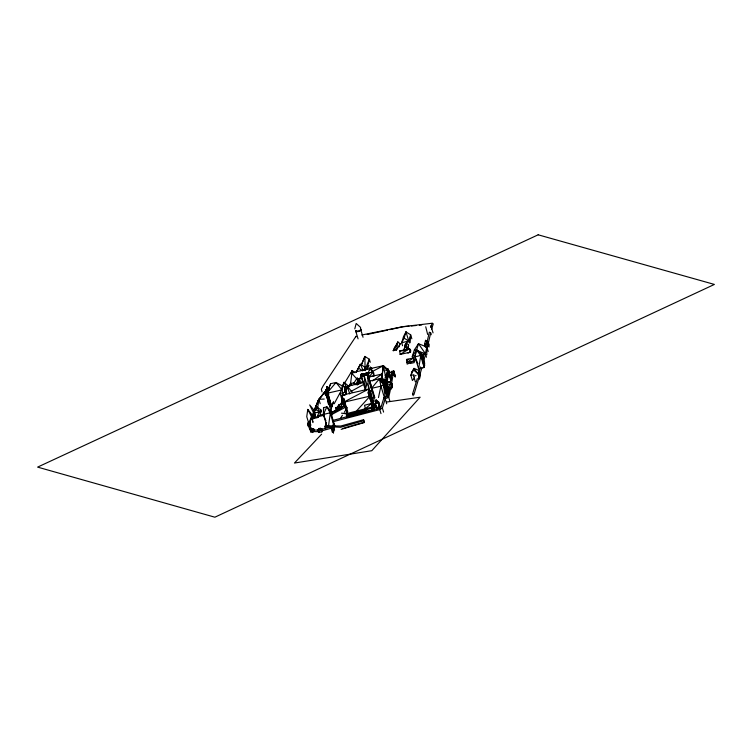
<?xml version="1.0" encoding="UTF-8"?>
<svg xmlns="http://www.w3.org/2000/svg" width="752" height="752" viewBox="0 0 752 752"><rect width="100%" height="100%" fill="white"/><g stroke="black" fill="none" stroke-linecap="round" stroke-linejoin="round"><path stroke-width="1.13" d="M393.578 375.201L393.757 370.933L391.472 371.488L392.271 375.53M426.788 354.803L426.873 347.029L418.488 343.711L414.39 349.896L412.275 356.42L412.82 358.225M325.701 393.211L325.738 390.006L328.53 392.995L326.5 394.048L324.986 393.794L325.738 390.006L327.59 391.989M383.896 386.124L383.849 380.484L382.834 380.738L382.965 381.79L382.759 381.095L384.046 379.6L383.031 379.845L384.253 380.296L382.853 380.644L383.877 380.39L384.065 381.189M331.679 413.732L330.683 410.442L326.885 406.832L323.529 407.659L323.379 414.474L327.026 426.544M309.11 424.607L309.034 427.7L310.614 430.285M326.913 388.756L326.96 386.603L329.066 388.831M366.215 410.056L346.559 415.236L346.616 417.257L374.045 410.131L373.763 407.734L346.465 414.916L346.522 416.937L374.045 410.131L373.763 407.734M333.568 432.071L333.766 427.54L332.675 426.854L331.801 428.264M354.784 328.878L356.185 323.473L360.528 327.355L360.838 330.41A3.074 0.931 -16.8 0 1 358.272 331.566L355.781 331.745L355.846 330.777M365.218 370.642L365.416 367.531L360.349 364.222L356.363 372.024L360.349 364.222L363.103 370.388M414.249 361.552L414.39 359.39L413.497 357.971L406.494 359.475L407.18 364.137L413.703 361.035L414.39 359.39L414.869 360.988M410.122 342.743L410.639 334.781L405.977 331.923L403.551 336.501L401.69 342.743L402.593 345.751M328.323 393.033L328.163 395.082L326.988 395.496L325.945 395.58L325.193 393.738L325.945 395.58L326.528 393.954L328.323 393.033L328.793 394.574L328.163 395.082L327.703 393.54L326.988 395.496L326.528 393.954L325.484 394.039L325.654 395.279L326.274 394.762M345.704 394.161L344.905 389.301L345.798 390.222L346.23 392.845M368.818 390.993L368.912 389.827L369.805 390.749L374.129 405.065M332.525 428.725L332.675 426.854M372.268 406.23L368.273 393.023L368.48 391.463L369.373 392.394L373.359 405.601M358.074 338.861L355.781 331.265L356.119 330.617M360.725 329.959L360.471 329.47M326.584 390.73L326.96 386.603L327.769 390.626L326.584 390.73L326.96 386.603L328.784 388.587M381.349 379.939L383.417 365.679L351.372 372.842L353.675 372.757M325.325 394.133L325.738 390.006L327.825 393.578M308.602 425.359L307.935 423.15L310.012 422.605L308.47 426.544L307.803 424.335L308.658 422.154L310.012 422.605L310.679 424.824L310.557 426.008L308.658 422.154L307.803 424.335L308.47 426.544M333.145 426.168L334.01 423.094L334.104 426.29M328.445 426.431L330.683 410.442L328.643 409.643M345.723 394.086L344.905 389.301L346.352 392.817M350.376 385.024L352.218 370.529L354.944 372.757M370.313 399.481L368.273 393.023L368.48 391.463L373.255 405.995M317.664 408.28L318.867 399.284L325.193 391.538L327.064 390.288M313.18 418.883L311.836 414.446L307.775 409.417L306.75 416.655L308.423 422.201M427.653 334.452L425.735 326.782M388.004 392.751L387.036 389.545L387.816 386.312L389.075 390.73M408.101 348.364L408.599 344.895L406.24 343.138L403.73 350.62M418.62 368.828L421.148 353.308L416.392 349.624L415.001 356.852L418.62 368.828L424.194 367.484L421.148 353.308L424.767 365.293M381.64 380.559L383.417 365.679L372.353 371.516M383.088 367.672L383.417 365.679L388.746 370.332L391.538 379.591M391.059 386.556L388.728 397.329L389.94 401.361M391.425 384.385L393.428 372.447M390.194 383.417L392.206 371.883M376.968 409.135L375.333 403.739L376.066 399.885L378.585 401.935L380.54 408.411M355.95 336.934L356.091 336.153L323.172 385.842L321.377 389.226L322.006 391.858M346.381 390.655L347.208 386.171L352.472 392.488M377.241 409.144L375.333 403.739L376.066 399.885L378.35 402.997L379.986 408.392M383.031 379.845L383.971 379.948L383.163 380.907L383.135 379.384L384.14 379.13L388.53 396.342M424.852 343.373L425.256 346.822M427.437 345.892L428.292 342.527L425.51 340.318L424.598 344.623L428.029 343.777L429.025 347.067M366.544 374.045L367.145 373.904L366.591 373.829C368.828 374.214 365.359 374.599 367.202 373.688L366.722 374.618L366.337 373.18L365.735 373.321L365.839 374.129L366.515 373.763L365.735 373.321C365.594 375.22 367.032 372.296 365.66 373.547L366.515 373.763M374.891 397.864L367.239 372.56L366.572 372.917L366.638 374.994C367.502 372.926 366.045 376.15 366.271 373.406L365.66 373.547M367.173 372.776L366.572 372.917C367.211 375.746 366.976 371.817 366.797 374.233C368.311 374.374 366.525 371.046 367.465 373.735L366.863 373.885L367.173 372.776L366.628 372.701L367.249 374.844L367.004 373.669L367.531 373.518L371.751 389.762L372.033 388.436L370.952 386.396M368.339 387.139L367.512 373.481L366.628 372.701M313.481 418.027L314.129 415.499L314.656 417.567M356.88 383.717L357.614 380.296M381.809 382.072L383.962 381.537L384.328 379.845M383.99 381.537L383.971 379.948L382.965 381.79M378.463 397.573L380.944 386.18L379.403 378.801L369.956 381.01L371.526 388.342L380.944 386.18L383.464 384.949L383.877 383.68L379.403 378.801L371.526 388.342M387.816 389.696L392.3 386.81L391.651 383.238L392.478 385.992L391.219 388.869L392.3 386.81L391.651 383.238L388.916 381.79L385.851 382.533M332.854 426.243L333.521 423.216M333.343 426.121L334.01 423.094M371.488 409.05L372.672 405.112L371.657 403.401L364.579 405.234L365.801 410.93M378.613 408.731L378.585 401.935L375.568 402.677M323.736 412.895L323.379 414.474L325.964 420.979M345.384 394.358L347.208 386.171L349.736 393.982M381.255 381.48L382.354 380.869L381.339 381.123L382.354 380.869L382.571 381.574L381.339 381.123L381.555 381.828M425.82 347.405L429.354 332.158L430.699 332.929L431.234 334.706M426.901 349.295L430.699 332.929M356.984 384.61L357.426 382.683L358.892 383.67M332.403 420.518L378.51 408.505L381.095 407.058L383.905 397.752L387.44 396.313L389.395 388.032M357.839 384.056L359.268 379.986L361.27 381.894L360.33 383.605M342.273 387.28L344.002 382.279L348.317 385.917M386.18 387.853L386.678 385.795L387.036 389.545M380.192 380.108L382.665 379.506L381.555 380.108L382.665 379.506L383.144 380.991M366.835 369.26L369.354 359.259L364.899 356.429L361.496 364.626M366.92 383.586L365.34 389.856L366.036 389.489M357.012 410.432L370.163 396.078L371.939 388.107L374.195 401.427M362.191 374.975L361.956 373.791L362.191 374.975L361.58 375.116C362.596 372.569 360.264 374.571 361.787 376.113L361.186 376.244L364.241 384.573M383.708 386.547L385.955 388.135L385.456 390.062L387.327 396.229M417.924 363.705L415.001 356.852L416.392 349.624L420.575 355.499L424.194 367.484M310.764 431.921L312.296 428.621L311.112 428.264L309.984 429.336L310.764 431.921L312.729 432.503L313.753 429.091L312.296 428.621L309.984 429.336L311.948 429.928L313.753 429.091L314.27 430.811M372.513 406.174L369.373 392.394L368.377 392.629M372.954 404.529L369.805 390.749L374.045 405.375M386.18 387.393L388.746 370.332L390.984 380.54M405.272 345.732L403.749 350.733M341.164 429.354L364.269 422.549L363.573 419.691L340.778 426.027L325.456 425.754L324.958 426.882L325.541 428.837M365.265 373.631L364.729 373.556L364.842 374.355L365.51 374.007L364.729 373.556L364.842 374.355L365.265 373.631L364.664 373.772L365.51 374.007M413.92 374.731L410.893 375.436L414.004 368.377L417.952 373.8L419.484 378.895L420.434 375.53L418.902 370.435L414.004 368.377L411.842 372.071L410.893 375.436L412.434 380.531L414.502 378.002M422.934 358.196L423.846 354.972M417.313 378.557L412.604 393.832L413.177 395.74M361.58 375.116L361.289 374.158L361.9 374.007L362.276 376.009L362.878 375.878L362.802 375.069L362.107 375.427L362.981 375.652L362.201 375.201M423.62 361.223L425.162 355.809M358.544 382.495L359.268 379.986L359.71 383.341M400.139 354.436L409.558 348.712L410.028 352.209L400.139 354.436L399.669 350.949L409.558 348.712L410.601 350.216L410.028 352.209L407.96 353.149M309.448 422.492L310.736 418.15M349.661 386.321L350.498 383.529L353.496 382.975L355.611 384.723M419.014 372.249L420.584 366.976M421.9 367.822L413.929 394.64L412.604 393.832M383.595 412.096L382.373 408.063L385.184 398.757L388.728 397.329L387.44 396.313M361.891 374.759L361.28 374.9C362.567 376.545 361.242 373.547 361.458 375.474L361.956 374.534L361.345 374.684L362.276 376.009L362.802 375.069L362.107 375.427L362.878 375.878L362.802 375.069M363.498 374.045L364.109 373.904C363.893 375.511 362.962 373.49 364.175 373.688L364.288 374.487L363.677 374.628L364.175 373.688L364.288 374.487L364.175 373.688M365.876 374.552C364.184 374.308 367.145 376.056 365.331 374.477L365.434 375.286L365.942 374.336L366.045 375.135L365.942 374.336M367.465 373.735L361.646 374.9M431.61 329.235L433.255 323.868L432.156 323.257L402.743 326.688L361.778 335.007M340.816 407.65L342.762 401.38M340.6 408.392L343.006 400.666M407.067 349.774L408.599 344.895M342.752 386.237L344.002 382.279L346.409 387.393M341.427 389.414L342.733 385.362L344.83 387.656M340.788 404.595L342.545 399.293M342.592 400.496L341.54 403.674L338.409 405.253L336.238 410.526M361.223 375.069L362.003 375.511L361.223 375.069L362.003 375.511L361.327 375.868L361.834 374.938L361.928 375.727M364.25 374.938L364.861 374.797C364.645 376.404 363.714 374.383 364.936 374.581L365.04 375.38L364.429 375.53L364.936 374.581L365.04 375.38L364.936 374.581M326.424 422.492L324.958 426.882L331.341 426.826M330.1 411.513L333.042 402.734M325.456 425.754L326.565 422.464M330.231 411.485L333.54 401.596M430.736 327.43L432.156 323.257M327.092 392.488L327.994 389.931M318.575 429.223L321.677 428.631L321.104 429.448L318.011 430.041L318.839 428.48L321.677 428.631L321.837 431.874L318.735 432.466L318.011 430.041L318.839 428.48L321.677 428.631L322.166 430.247M363.141 373.923L362.633 374.863L362.455 374.28L363.141 373.923L363.244 374.731L362.455 374.28L363.141 373.923L363.244 374.731L362.455 374.28M399.03 346.926L400.167 343.739L397.836 341.925L393.183 350.705L396.473 350L400.167 343.739M334.198 403.768L342.574 388.173M363.752 374.853L363.235 375.793L363.056 375.21L363.752 374.853L363.846 375.662L363.056 375.21L363.752 374.853L363.846 375.662L363.056 375.21M313.358 413.92L312.146 417.116L312.512 414.108L311.704 416.241M396.877 344.444L397.836 341.925L396.473 350L394.142 348.185L396.877 344.444L393.183 350.705M351.071 373.537L352.218 370.529L344.425 383.351M373.772 372.879L373.96 375.897L369.326 376.893L368.16 373.02L370.416 367.267L372.005 368.565M315.163 416.213L313.828 411.795L318.19 400.515L318.867 399.284L324.215 399.058M313.979 410.968L318.19 400.515L325.193 391.538L318.19 400.515M313.828 411.795L318.867 399.284L320.202 403.702M330.147 407.161L328.088 394.236M369.335 369.965L370.416 367.267L371.714 368.969M342.188 385.889L336.041 382.477L330.683 383.708L327.223 392.271L326.406 390.335L326.998 389.827M361.43 364.767L364.899 356.429L365.049 367.38M365.077 369.57L369.354 359.259L370.266 362.285M367.7 368.471L368.988 365.378M337.798 407.622L339.143 404.397L340.064 407.434M361.9 374.007L361.355 373.932L361.787 376.113L361.599 374.928L360.894 375.286L365.378 390.091M328.436 388.897L330.683 383.708M391.219 388.869L392.478 385.992L392.3 386.81L387.308 388.023L391.472 384.056L388.916 381.79L387.092 384.404M328.408 401.089L327.9 402.207L328.511 404.219M361.599 374.928L361.186 376.244L367.23 374.806L371.751 389.762M355.912 384.112L356.316 383.247L357.454 384.601M364.024 370.445L365.416 367.531L366.074 369.73M349.05 386.199L350.498 383.529L351.87 385.127M361.327 375.868L361.759 375.154L361.157 375.295M385.626 380.221L386.725 378.416L387.43 381.245L386.725 378.416M332.882 428.95L333.766 427.54L334.565 430.2M386.763 370.529L387.891 368.743L388.54 371.591L387.891 368.743M386.378 373.349L387.506 371.563L388.145 374.411L387.506 371.563M386.227 375.032L387.355 373.246L387.994 376.094L387.355 373.246M386.002 376.808L387.13 375.022L387.778 377.861L387.13 375.022L385.193 375.502M385.381 381.96L386.509 380.174L387.289 382.298M340.6 418.159L342.433 415.264M344.275 412.369L347.349 407.537M353.572 383.595L357.332 377.701M314.402 412.068L316.996 407.161L320.775 409.746L321.358 411.682M369.326 376.893L372.785 372.033L370.416 367.267M357.755 369.11L358.497 368.104L362.718 370.868M317.936 414.625L320.775 409.746L320.831 412.876M318.735 432.466L321.104 429.448L320.418 428.161L318.011 430.041M327.496 392.506L336.041 382.477L341.925 389.884L343.589 395.383M339.208 408.656L341.248 406.306L335.815 407.593L336.313 410.733M321.63 434.167L294.464 463.035L371.808 450.702L420.124 397.216L386.716 402.029M411.842 372.071L413.75 370.106L417.952 373.8L418.902 370.435L419.484 378.895M404.576 345.112L408.768 341.013L410.639 334.781L411.842 338.785M326.876 391.877L327.468 391.369L326.406 390.335M326.208 390.401L326.885 389.827M326.359 391.256L324.61 392.676L326.434 391.463M372.531 380.916L381.894 374.12L382.514 376.179M344.717 405.817L330.617 415.095L346.578 406.653M422.455 355.452L425.388 353.628L426.873 347.029L428.226 351.541M379.262 380.258L379.788 379.694L379.252 379.666M332.591 421.834L379.779 409.596L382.373 408.063M350.855 391.491L363.921 384.319M364.664 373.772L365.331 373.415L365.444 374.214L365.331 373.415M347.772 411.955L343.786 398.748L342.555 398.607L341.784 399.021L344.068 405.469M343.786 398.748L342.386 397.648L341.784 399.021L343.786 398.748L347.189 412.265M330.589 412.933L344.548 405.544M362.295 376.818L357.266 379.469L352.115 373.669M367.324 374.167L369.335 373.105M344.284 401.841L368.593 389.094L373.932 404.914M309.984 429.336L311.789 428.508L313.753 429.091L311.112 428.264L313.847 430.877M359.841 330.673L355.781 331.265M330.645 412.989L335.9 410.63M333.653 431.723L332.074 426.478L321.884 429.383M332.074 426.478L332.14 427.954L321.649 430.924M342.658 428.574L350.761 426.036M363.573 419.691L363.733 420.772L340.543 427.296L332.403 426.816M351.804 425.745L364.344 422.267M360.33 411.654L364.823 410.46M367.211 409.455L346.465 414.916L373.941 409.821L346.616 417.257L346.559 415.236M384.977 377.25L386.913 376.743L387.6 379.581L386.913 376.743M366.139 408.562L346.117 413.769L341.502 413.168M371.695 407.114L376.15 405.948M372.249 406.992L365.171 408.815L371.657 403.401L372.889 409.097M384.958 384.686L387.036 384.15L383.417 365.679L388.38 372.522L390.861 380.747M307.803 424.335L309.89 423.799L308.602 422.803L307.935 423.15L310.679 424.824M372.409 408.477L377.542 407.152M346.804 415.123L359.202 411.946M385.738 370.586L387.675 370.106L388.323 372.954L387.675 370.106M395.214 377.119L393.587 371.723L391.294 372.287L391.999 374.223M330.156 412.792L323.379 414.474L326.885 406.832L330.156 412.792L333.803 424.871M375.333 403.739L378.35 402.997M367.239 373.5L366.844 374.017L367.455 373.866L366.666 373.443L367.408 374.082L367.277 373.293M367.004 373.669L366.346 374.035L367.296 374.637M382.486 381.931L381.471 382.176L382.279 381.226L382.486 381.931L382.354 380.869M386.481 385.268L391.472 384.056M415.001 356.852L420.575 355.499M345.478 392.666L344.811 390.467L345.798 390.222M344.707 390.852L345.694 390.617M345.253 392.224L340.12 393.456L344.106 406.729M368.715 391.378L369.702 391.143L374.026 405.45M366.769 374.411L367.38 374.261M368.273 393.023L369.27 392.788M361.524 375.257L362.135 375.116M365.51 375.069L366.111 374.919M363.272 382.58L344.35 387.045L345.619 393.221M312.964 422.596L311.704 418.009L318.068 416.505L318.331 416.956L317.805 415.602L324.084 414.136M311.854 418.93L318.228 417.426L318.068 416.505M344.388 402.104L370.163 396.078L373.105 405.836M317.805 415.602L318.002 416.693L323.238 415.471M388.84 372.654L391.078 372.137M327.872 393.089L341.925 389.884M367.202 334.499L387.459 330.128M389.705 329.639L403.213 326.716L408.994 326.171M361.74 378.491L357.266 379.469L358.196 382.552M368.461 377.034L381.894 374.12L382.213 377.589M413.703 361.035L406.7 362.549L413.497 357.971L414.183 362.624L410.178 363.489M415.555 355.724L412.275 356.42L416.58 350.159L418.488 343.711L425.388 353.628L426.478 357.238M421.017 354.559L425.388 353.628L414.39 349.896M368.16 373.02L372.785 372.033L373.96 375.897M314.862 412.763L319.741 412.19L320.314 414.098M411.297 325.954L415.922 325.513M419.39 325.184L421.703 324.967M318.538 431.667L312.907 431.592M399.669 350.949L404.05 350.658M318.867 430.078L313.509 430.078M348.956 386.819L344.35 387.045L345.629 389.95M345.243 395.11L341.775 395.251L342.63 399.321M408.75 359.456L406.494 359.475L407.377 360.904M383.135 379.384L384.075 379.487L382.947 380.202M383.877 380.39L382.928 380.296L384.159 380.738L383.041 381.433M382.834 380.738L383.774 380.841L388.455 396.417M391.472 371.488L393.587 371.723M338.015 407.894L335.815 407.593L336.67 409.032M360.988 375.06L361.891 375.887L361.28 376.019L360.988 375.06L361.496 375.154L360.894 375.286L361.186 376.244L361.637 374.853L364.128 375.549L367.032 385.156M367.23 374.806L364.513 374.176L364.128 375.549L365.585 390.044M382.871 380.202L381.649 379.751L381.856 380.456M361.223 329.667L360.904 329.442A3.074 0.931 -16.8 0 0 360.274 329.329M383.426 380.38L380.578 378.35L380.042 380.305L380.578 378.35L383.163 381.565M405.967 350.169L404.397 348.994L406.24 343.138L406.682 349.661M383.905 397.752L385.184 398.757L386.707 403.796M361.355 373.932L362.248 374.759M311.253 428.762C307.7 425.331 310.905 419.71 311.751 415.79L312.371 417.839M369.834 368.79L372.785 372.033M353.496 382.975L354.737 384.432M358.225 382.439L359.315 383.793M425.51 340.318L428.029 343.777M357.426 382.683L358.507 384.3M387.036 396.774L383.464 384.949L379.403 378.801L380.474 380.606M419.917 353.337L418.187 350.564L422.051 354.521L424.739 363.404M329.094 390.156L326.96 386.603L327.787 388.436M368.912 389.827L369.702 391.143M307.775 409.417L311.281 416.213L312.954 421.75M326.594 391.83L325.738 390.006L326.5 394.048M356.316 383.247L357.153 385.08M342.63 397.244L341.775 395.251L368.593 389.094L370.163 396.078M347.001 412.369L342.386 397.648L342.555 398.607M344.115 404.538L343.269 402.367L344.576 406.71M344.811 390.467L345.6 392.638M403.551 336.501L404.106 338.156L408.768 341.013L409.37 343.015M326.274 395.176L329.752 405.676M430.877 325.672L433.049 332.873M428.95 344.726L428.292 342.527L428.988 345.892M413.553 375.84L415.358 381.828M395.392 376.32L393.757 370.933L395.073 376.141M393.728 373.453L394.64 376.47M389.207 391.35L387.036 384.15L381.969 378.482L381.894 374.12M388.173 392.6L384.14 379.13L384.281 380.192M384.253 380.296L384.046 379.6L384.178 380.653M387.449 395.505L383.877 383.68L387.252 396.718M380.907 381.226L381.123 381.931M380.944 386.18L384.516 398.015M360.753 329.667L363.047 337.263M379.779 409.596L380.991 413.628M371.855 389.414L372.823 392.647M373.471 394.791L374.449 398.015M363.733 420.772L364.269 422.549M347.048 416.843L346.089 412.575M328.417 395.336L330.072 400.807M330.73 402.997L331.726 406.287M327.853 394.819L331.491 406.87M327.167 396.783L329.808 405.544M326.152 394.706L329.912 407.217M334.292 424.006L334.837 425.829M332.14 427.954L333.409 432.156M333.521 433.199L332.45 429.655L331.359 428.969L332.356 432.278M324.291 415.226L324.507 415.959M318.002 416.693L318.228 417.426M321.104 429.448L321.837 431.874M315.492 415.414L313.857 409.972L309.683 404.924L313.076 411.786L314.712 417.445M313.941 415.875L314.533 417.811M311.948 429.928L312.729 432.503M369.373 392.394L373.283 405.901M328.38 395.298L331.566 406.935M378.585 401.935L380.258 408.402M368.518 385.682L373.453 405.45M343.015 399.162L344.801 406.804M330.683 410.442L333.258 421.515M386.509 380.174L386.942 382.072M372.672 405.112L373.406 408.524M385.955 388.135L387.618 395.909M310.012 422.605L310.557 426.008M383.464 384.949L385.306 397.62M387.788 386.453L388.69 392.798M366.337 373.18L366.44 373.988M361.956 374.534L362.06 375.333M383.952 380.042L384.084 381.095M382.665 379.506L382.787 380.559M323.529 407.659L323.717 409.887M410.601 350.216L410.62 352.209M416.053 375.53A1.871 0.564 -16.8 0 1 414.258 375.972M311.309 414.719A1.861 0.564 -16.8 0 1 313.904 414.38A1.861 0.564 -16.8 0 1 312.127 415.593M314.261 416.016A1.861 0.564 -16.8 0 1 312.644 417.322M422.051 354.521L421.656 356.1L424.335 364.983L422.051 354.521M405.977 331.923L404.106 338.156L401.69 342.743L408.768 341.013L405.977 331.923M327.787 390.532L327.195 392.168L326.735 390.626L327.787 390.532M316.996 407.161L314.947 410.366L315.943 409.652L319.741 412.19L316.996 407.161M538.169 234.803L37.6 467.114L214.875 517.197L714.4 284.435L538.169 234.803M364.353 374.27L363.564 373.829L364.353 374.27M365.105 375.163L364.325 374.722L365.105 375.163"/></g></svg>
